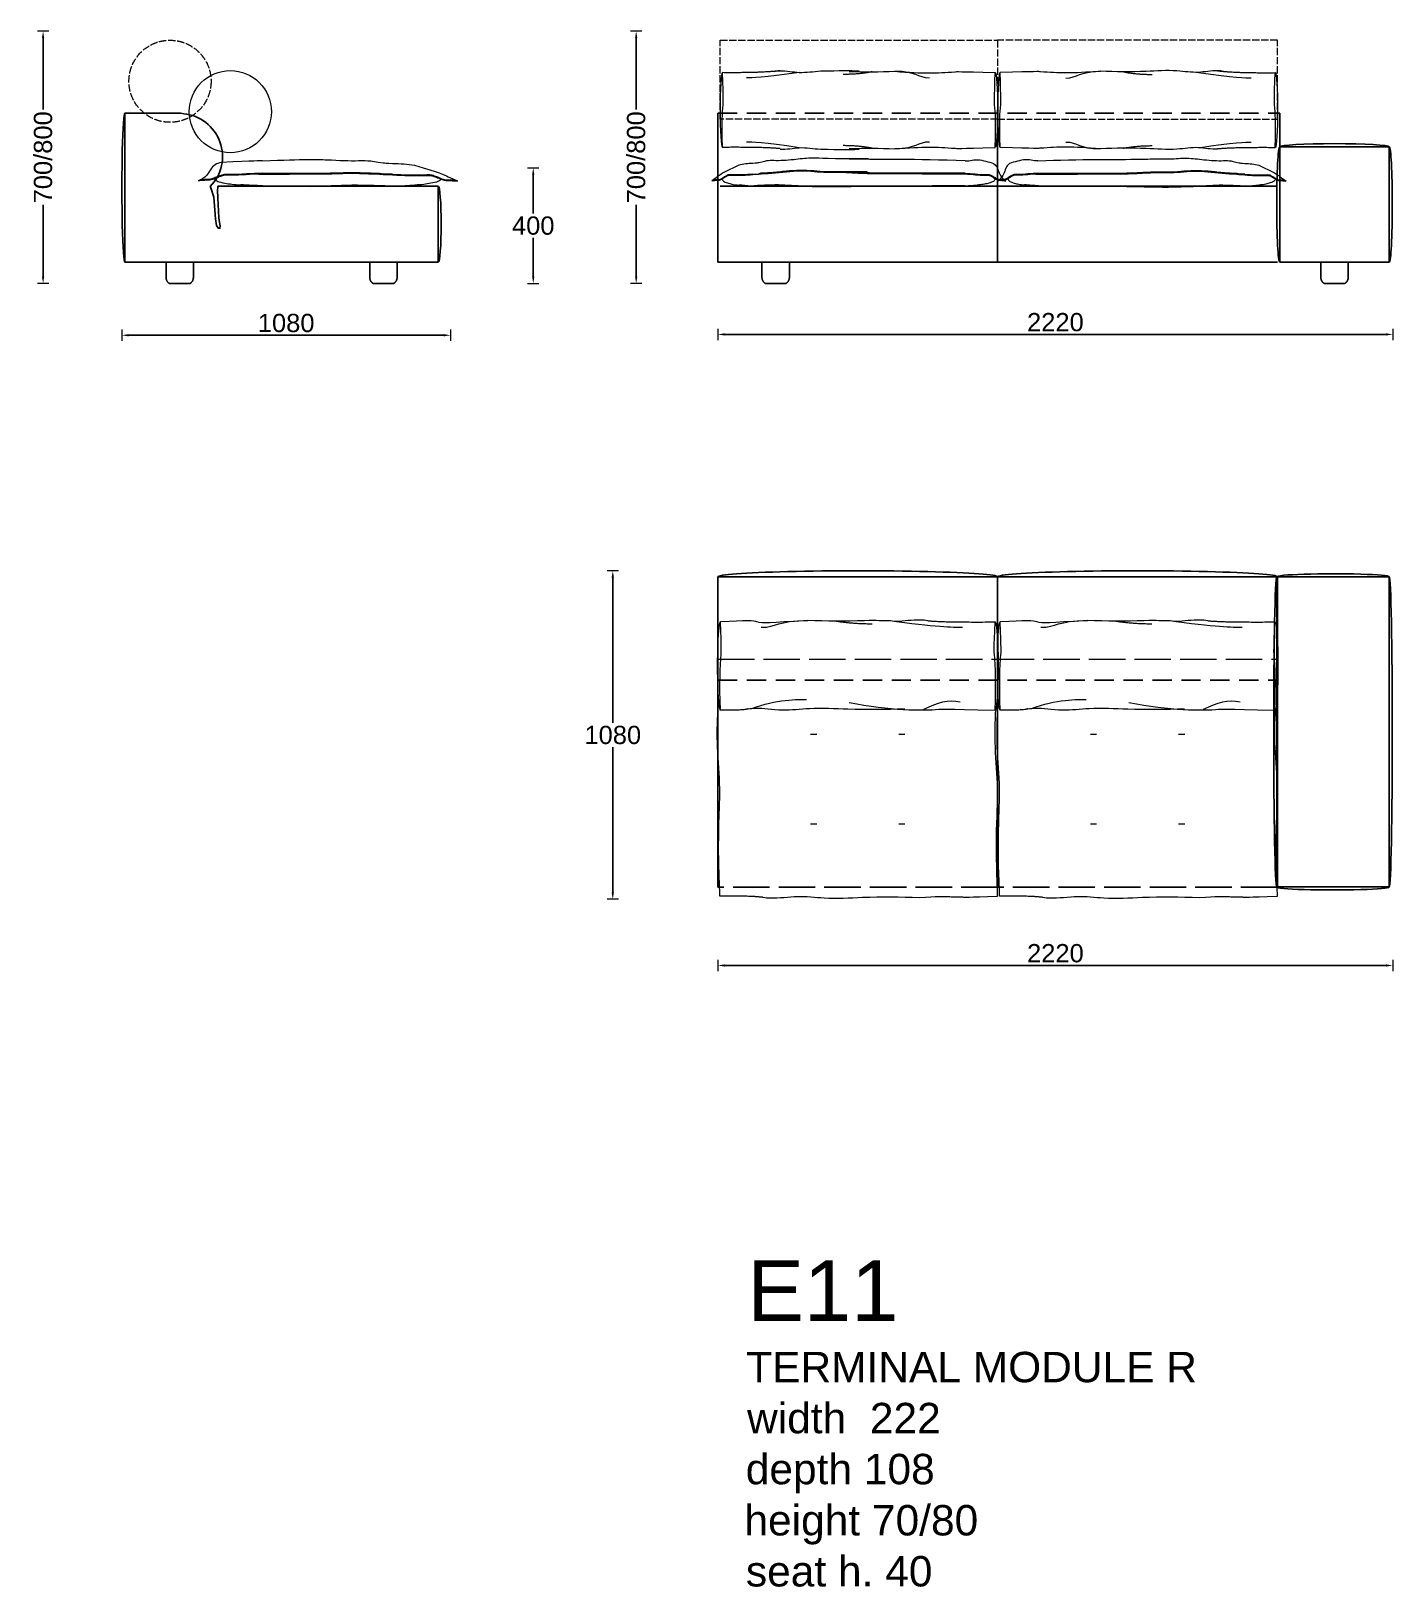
# Model space of a CAD drawing. Header units: millimetres. Extents: x 6668 to 47386, y -6732 to 35544.
# Drawn here: x 22821 to 27299, y 23814 to 28930 of the extents above; entities that cross this region are included whole.
import ezdxf

# ---------------------------------------------------------------- set-up
doc = ezdxf.new("R2010")
doc.units = ezdxf.units.MM
doc.linetypes.add('ACAD_ISO02W100', pattern=[15, 12, -3])
doc.linetypes.add('NASCOSTA', pattern=[9.525, 6.35, -3.175])
doc.layers.add('_ARREDO', color=7, linetype='Continuous')
doc.layers.add('TESTO', color=1, linetype='Continuous')
for name, color, linetype, lineweight in [('_CUSCINO SEDUTA', 8, 'Continuous', 9), ('_QUOTE', 1, 'Continuous', 9), ('_RULLO', 8, 'Continuous', 9)]:
    doc.layers.add(name, color=color, linetype=linetype, lineweight=lineweight)
doc.styles.add('Arial', font='arial.ttf')
doc.styles.get("Standard").update_dxf_attribs({"font": 'arial.ttf'})
doc.dimstyles.new('1_1', dxfattribs={"dimscale": 15, "dimtxt": 4, "dimasz": 1.5, "dimexe": 1.25, "dimexo": 2, "dimtad": 1, "dimtih": 1, "dimtoh": 1, "dimdec": 0, "dimtxsty": 'Standard', "dimcen": 2.5, "dimclrd": 256, "dimclre": 256, "dimclrt": 256, "dimadec": 0, "dimazin": 0, "dimtfac": 1, "dimtdec": 0, "dimtmove": 0, "dimatfit": 3, "dimfxl": 1.25, "dimfxlon": 1, "dimlwe": 0, "dimarcsym": 0})

# ---------------------------------------------------------------- blocks, each defined once
blk = doc.blocks.new('armrest_38')
at = {"layer": '_ARREDO'}
for p, q in [((-19, -101.99), (-19, 0.01)), ((-19, -0.01), (18, 0.01)), ((18, -101.99), (18, 0.01)), ((-19, -101.99), (18, -101.99))]:
    blk.add_line(p, q, dxfattribs=at)
at = {"layer": '_ARREDO', "extrusion": (0, 0, -1)}
for centre, major_axis, ratio, start_param, end_param in [((-19, -50.99), (0, 51), 0.019608, 3.141593, 6.283185), ((-0.5, -101.99), (-18.5, 0), 0.054047, 3.14149, 6.304844)]:
    blk.add_ellipse(centre, major_axis=major_axis, ratio=ratio, start_param=start_param, end_param=end_param, dxfattribs=at)
at = {"layer": '_ARREDO'}
for centre, major_axis, ratio, start_param, end_param in [((-0.5, 0.01), (18.5, 0), 0.054047, -0.000103, 3.163251), ((18, -50.99), (0, 51), 0.019608, 3.141593, 6.283185)]:
    blk.add_ellipse(centre, major_axis=major_axis, ratio=ratio, start_param=start_param, end_param=end_param, dxfattribs=at)
blk = doc.blocks.new('mr_central_90')
at = {"layer": '_ARREDO'}
for p, q in [((-46, -101.99), (-46, 0.01)), ((-46, 0.01), (46, 0.01)), ((46, 0.01), (46, -101.99))]:
    blk.add_line(p, q, dxfattribs=at)
at = {"layer": '_ARREDO', "linetype": 'ACAD_ISO02W100'}
blk.add_line((46, -101.99), (-46, -101.99), dxfattribs=at)
at = {"layer": '_ARREDO'}
blk.add_ellipse((0, 0), major_axis=(46, 0.01), ratio=0.043679, start_param=-0.000011, end_param=3.141593, dxfattribs=at)
at = {"layer": '_CUSCINO SEDUTA'}
for p, q in [((-15.5, -51.74), (-13.5, -51.74)), ((13.5, -51.74), (15.5, -51.74)), ((-15.5, -81.24), (-13.5, -81.24)), ((13.5, -81.24), (15.5, -81.24))]:
    blk.add_line(p, q, dxfattribs=at)
at = {"layer": '_CUSCINO SEDUTA', "lineweight": 9}
for points, degree in [([(-46.11, -56.03), (-46.28, -51.96), (-46.22, -47.88), (-45.97, -43.81)], 3), ([(45.25, -56.05), (45.08, -51.89), (45.15, -47.72), (45.41, -43.56)], 3), ([(-45.38, -69.61), (-45.45, -65.09), (-45.92, -60.56), (-46.11, -56.03)], 3), ([(45.98, -69.63), (45.91, -65.11), (45.44, -60.59), (45.25, -56.05)], 3), ([(-45.57, -78.73), (-45.47, -75.69), (-45.33, -72.65), (-45.38, -69.61)], 3), ([(45.79, -78.75), (45.89, -75.71), (46.03, -72.67), (45.98, -69.63)], 3), ([(-45.62, -97.4), (-45.83, -91.16), (-45.77, -84.93), (-45.57, -78.73)], 3), ([(45.74, -97.43), (45.53, -91.19), (45.59, -84.96), (45.79, -78.75)], 3), ([(-45.36, -104.97), (-45.4, -102.45), (-45.53, -99.92), (-45.62, -97.4)], 3), ([(46, -104.99), (45.96, -102.47), (45.83, -99.95), (45.74, -97.43)], 3), ([(-31.25, -105.38), (-35.92, -104.86), (-45.36, -104.97)], 2), ([(-31.25, -105.38), (-30.37, -105.5), (-29.55, -105.57), (-28.74, -105.6)], 3), ([(-28.74, -105.6), (-26.1, -105.67), (-22.49, -105.16), (-19.87, -105.07)], 3), ([(-19.87, -105.07), (-16.96, -104.97), (-14.03, -105.38), (-11.08, -105.55)], 3), ([(-11.08, -105.55), (-6.88, -105.78), (-2.64, -105.52), (1.59, -105.37)], 3), ([(1.59, -105.37), (7.83, -105.16), (14.06, -105.21), (20.26, -105.42)], 3), ([(20.26, -105.42), (32.13, -104.67), (27.94, -105.33), (34.47, -105.26)], 3), ([(34.47, -105.26), (35.15, -105.31), (35.84, -105.38), (46, -104.99)], 3)]:
    blk.add_open_spline(points, degree=degree, dxfattribs=at)
at = {"layer": '_RULLO', "linetype": 'ACAD_ISO02W100'}
blk.add_lwpolyline([(-46, -0.01), (-46, -27.01), (46, -27.01), (46, -0.01)], close=True, dxfattribs=at)
at = {"layer": '_RULLO'}
blk.add_ellipse((-45.19, -29.31), major_axis=(0, 14.51), ratio=0.069077, start_param=0, end_param=3.141593, dxfattribs=at)
at = {"layer": '_RULLO', "extrusion": (0, 0, -1)}
blk.add_ellipse((45.17, -29.33), major_axis=(0, 14.51), ratio=0.069077, start_param=0, end_param=3.141593, dxfattribs=at)
at = {"layer": '_RULLO', "lineweight": 9}
for points, degree in [([(-33.17, -14.8), (-33.85, -14.42), (-36.86, -14.25), (-45.19, -14.8)], 3), ([(-44.92, -25.33), (-44.86, -24.64), (-44.8, -23.96), (-45.19, -14.8)], 3), ([(-16.45, -14.37), (-29.32, -15.12), (-31.08, -15.36), (-33.17, -14.8)], 3), ([(-31.79, -16.58), (-26.61, -16.58), (-26.61, -14.37), (-16.45, -14.37)], 3), ([(2.22, -14.42), (-4.02, -14.63), (-10.25, -14.57), (-16.45, -14.37)], 3), ([(-7.11, -14.55), (-1.61, -15.4), (4.73, -15.4)], 2), ([(10.02, -14.5), (8.27, -14.55), (6.45, -14.27), (2.22, -14.42)], 3), ([(12.68, -14.72), (11.58, -14.61), (11.1, -14.47), (10.02, -14.5)], 3), ([(20.55, -14.19), (17.91, -14.12), (15.31, -14.63), (12.68, -14.72)], 3), ([(12.68, -14.72), (27.39, -16.54), (32.41, -16.54), (34.44, -16.54)], 3), ([(23.06, -14.41), (22.19, -14.29), (21.36, -14.22), (20.55, -14.19)], 3), ([(23.06, -14.41), (27.73, -14.93), (45.17, -14.82)], 2), ([(44.91, -25.35), (44.85, -24.67), (44.79, -23.98), (45.17, -14.82)], 3), ([(-45.19, -43.82), (-45.47, -34.52), (-45.31, -29.91), (-44.92, -25.33)], 3), ([(45.17, -43.84), (45.46, -34.54), (45.29, -29.93), (44.91, -25.35)], 3), ([(-34.82, -43.27), (-27, -40.28), (-19.38, -40.28), (-16.86, -40.28)], 3), ([(33.72, -41.22), (29.7, -40.28), (26.26, -41.27), (21.63, -43.66)], 3), ([(-36.07, -43.41), (-37.66, -43.96), (-45.19, -43.82)], 2), ([(-36.07, -43.41), (-35.2, -43.29), (-34.38, -43.22), (-33.57, -43.19)], 3), ([(-33.57, -43.19), (-30.93, -43.11), (-28.32, -43.63), (-24.7, -43.72)], 3), ([(-24.7, -43.72), (-21.79, -43.82), (-18.86, -43.4), (-15.91, -43.24)], 3), ([(-15.91, -43.24), (-11.71, -43.01), (-7.47, -43.27), (-3.24, -43.42)], 3), ([(-3.24, -43.42), (3, -43.63), (9.23, -43.57), (15.43, -43.37)], 3), ([(-2.83, -41.27), (10.47, -44.06), (21.49, -43.96), (26.64, -43.53)], 3), ([(26.64, -43.53), (27.33, -43.47), (28.01, -43.41), (45.17, -43.8)], 3)]:
    blk.add_open_spline(points, degree=degree, dxfattribs=at)
blk = doc.blocks.new('*D343')
at = {"layer": '_QUOTE', "lineweight": 0, "transparency": 16777216}
for p, q in [((25079.7, 27951.6), (25079.7, 27914.1)), ((27299.4, 27951.6), (27299.4, 27914.1))]:
    blk.add_line(p, q, dxfattribs=at)
at = {"layer": '_QUOTE', "lineweight": -2, "transparency": 16777216}
blk.add_line((25102.2, 27932.8), (27276.9, 27932.8), dxfattribs=at)
at = {"layer": '_QUOTE', "transparency": 16777216}
for points in [[(25102.2, 27936.6), (25102.2, 27929.1), (25079.7, 27932.8)], [(27276.9, 27936.6), (27276.9, 27929.1), (27299.4, 27932.8)]]:
    blk.add_solid(points, dxfattribs=at)
at = {"layer": 'Defpoints', "color": 0, "transparency": 16777216}
for p in [(27299.4, 28360.2), (25079.7, 28289.6), (27299.4, 27932.8)]:
    blk.add_point(p, dxfattribs=at)
at = {"layer": '_QUOTE', "transparency": 16777216, "insert": (26189.6, 27972.8), "char_height": 60, "attachment_point": 5}
blk.add_mtext('2220', dxfattribs=at)
blk = doc.blocks.new('*D344')
at = {"layer": '_QUOTE', "lineweight": 0, "transparency": 16777216}
for p, q in [((23119.9, 27948.8), (23119.9, 27911.3)), ((24200.2, 27948.8), (24200.2, 27911.3))]:
    blk.add_line(p, q, dxfattribs=at)
at = {"layer": '_QUOTE', "lineweight": -2, "transparency": 16777216}
blk.add_line((23142.4, 27930), (24177.7, 27930), dxfattribs=at)
at = {"layer": '_QUOTE', "transparency": 16777216}
for points in [[(23142.4, 27933.8), (23142.4, 27926.3), (23119.9, 27930)], [(24177.7, 27933.8), (24177.7, 27926.3), (24200.2, 27930)]]:
    blk.add_solid(points, dxfattribs=at)
at = {"layer": 'Defpoints', "color": 0, "transparency": 16777216}
for p in [(23119.9, 28415.4), (24200.2, 28437.1), (24200.2, 27930)]:
    blk.add_point(p, dxfattribs=at)
at = {"layer": '_QUOTE', "transparency": 16777216, "insert": (23660, 27970), "char_height": 60, "attachment_point": 5}
blk.add_mtext('1080', dxfattribs=at)
blk = doc.blocks.new('*D234')
at = {"layer": '_QUOTE', "lineweight": 0, "transparency": 16777216}
for p, q in [((25079.7, 25876.3), (25079.7, 25838.8)), ((27299.4, 25876.3), (27299.4, 25838.8))]:
    blk.add_line(p, q, dxfattribs=at)
at = {"layer": '_QUOTE', "lineweight": -2, "transparency": 16777216}
blk.add_line((25102.2, 25857.5), (27276.9, 25857.5), dxfattribs=at)
at = {"layer": '_QUOTE', "transparency": 16777216}
for points in [[(25102.2, 25861.3), (25102.2, 25853.8), (25079.7, 25857.5)], [(27276.9, 25861.3), (27276.9, 25853.8), (27299.4, 25857.5)]]:
    blk.add_solid(points, dxfattribs=at)
at = {"layer": 'Defpoints', "color": 0, "transparency": 16777216}
for p in [(27299.4, 26282.2), (25079.7, 26214.3), (27299.4, 25857.5)]:
    blk.add_point(p, dxfattribs=at)
at = {"layer": '_QUOTE', "transparency": 16777216, "insert": (26189.6, 25897.5), "char_height": 60, "attachment_point": 5}
blk.add_mtext('2220', dxfattribs=at)
blk = doc.blocks.new('*D345')
at = {"layer": '_QUOTE', "lineweight": 0, "transparency": 16777216}
for p, q in [((24752.8, 27155.5), (24715.3, 27155.5)), ((24752.8, 26075), (24715.3, 26075))]:
    blk.add_line(p, q, dxfattribs=at)
at = {"layer": '_QUOTE', "lineweight": -2, "transparency": 16777216}
for p, q in [((24734.1, 27133), (24734.1, 26655.3)), ((24734.1, 26097.5), (24734.1, 26575.2))]:
    blk.add_line(p, q, dxfattribs=at)
at = {"layer": '_QUOTE', "transparency": 16777216}
for points in [[(24730.3, 27133), (24737.8, 27133), (24734.1, 27155.5)], [(24730.3, 26097.5), (24737.8, 26097.5), (24734.1, 26075)]]:
    blk.add_solid(points, dxfattribs=at)
at = {"layer": 'Defpoints', "color": 0, "transparency": 16777216}
for p in [(24734.1, 27155.5), (26459.7, 27155.5), (26378.4, 26075)]:
    blk.add_point(p, dxfattribs=at)
at = {"layer": '_QUOTE', "transparency": 16777216, "insert": (24734.1, 26615.2), "char_height": 60, "attachment_point": 5}
blk.add_mtext('1080', dxfattribs=at)
blk = doc.blocks.new('*D271')
at = {"layer": '_QUOTE', "lineweight": 0, "transparency": 16777216}
for p, q in [((22879.4, 28930.2), (22841.9, 28930.2)), ((22879.4, 28100.3), (22841.9, 28100.3))]:
    blk.add_line(p, q, dxfattribs=at)
at = {"layer": '_QUOTE', "lineweight": -2, "transparency": 16777216}
for p, q in [((22860.7, 28907.7), (22860.7, 28672.1)), ((22860.7, 28122.8), (22860.7, 28358.4))]:
    blk.add_line(p, q, dxfattribs=at)
at = {"layer": '_QUOTE', "transparency": 16777216}
for points in [[(22856.9, 28907.7), (22864.4, 28907.7), (22860.7, 28930.2)], [(22856.9, 28122.8), (22864.4, 28122.8), (22860.7, 28100.3)]]:
    blk.add_solid(points, dxfattribs=at)
at = {"layer": 'Defpoints', "color": 0, "transparency": 16777216}
for p in [(23430.7, 28930.2), (22860.7, 28100.3), (23623.1, 28100.3)]:
    blk.add_point(p, dxfattribs=at)
at = {"layer": '_QUOTE', "transparency": 16777216, "insert": (22860.7, 28515.2), "char_height": 60, "attachment_point": 5, "rotation": 90}
blk.add_mtext('700/800', dxfattribs=at)
blk = doc.blocks.new('*D272')
at = {"layer": '_QUOTE', "lineweight": 0, "transparency": 16777216}
for p, q in [((24829.8, 28930.2), (24792.3, 28930.2)), ((24829.8, 28100.3), (24792.3, 28100.3))]:
    blk.add_line(p, q, dxfattribs=at)
at = {"layer": '_QUOTE', "lineweight": -2, "transparency": 16777216}
for p, q in [((24811.1, 28907.7), (24811.1, 28672.1)), ((24811.1, 28122.8), (24811.1, 28358.4))]:
    blk.add_line(p, q, dxfattribs=at)
at = {"layer": '_QUOTE', "transparency": 16777216}
for points in [[(24807.3, 28907.7), (24814.8, 28907.7), (24811.1, 28930.2)], [(24807.3, 28122.8), (24814.8, 28122.8), (24811.1, 28100.3)]]:
    blk.add_solid(points, dxfattribs=at)
at = {"layer": 'Defpoints', "color": 0, "transparency": 16777216}
for p in [(25381.2, 28930.2), (24811.1, 28100.3), (25573.5, 28100.3)]:
    blk.add_point(p, dxfattribs=at)
at = {"layer": '_QUOTE', "transparency": 16777216, "insert": (24811.1, 28515.2), "char_height": 60, "attachment_point": 5, "rotation": 90}
blk.add_mtext('700/800', dxfattribs=at)
blk = doc.blocks.new('*D300')
at = {"layer": '_QUOTE', "lineweight": 0, "transparency": 16777216}
for p, q in [((24453.8, 28480.3), (24491.3, 28480.3)), ((24453.8, 28100.3), (24491.3, 28100.3))]:
    blk.add_line(p, q, dxfattribs=at)
at = {"layer": '_QUOTE', "lineweight": -2, "transparency": 16777216}
for p, q in [((24472.5, 28457.8), (24472.5, 28330.3)), ((24472.5, 28122.8), (24472.5, 28250.3))]:
    blk.add_line(p, q, dxfattribs=at)
at = {"layer": '_QUOTE', "transparency": 16777216}
for points in [[(24468.8, 28457.8), (24476.3, 28457.8), (24472.5, 28480.3)], [(24468.8, 28122.8), (24476.3, 28122.8), (24472.5, 28100.3)]]:
    blk.add_solid(points, dxfattribs=at)
at = {"layer": 'Defpoints', "color": 0, "transparency": 16777216}
for p in [(23829, 28480.3), (23829, 28100.3), (24472.5, 28100.3)]:
    blk.add_point(p, dxfattribs=at)
at = {"layer": '_QUOTE', "transparency": 16777216, "insert": (24472.5, 28290.3), "char_height": 60, "attachment_point": 5}
blk.add_mtext('400', dxfattribs=at)
blk = doc.blocks.new('PIEDINO MIAMI SOFT_PANAMA H7CM')
at = {"color": 0, "linetype": 'ByBlock', "lineweight": -2}
for points in [[(45, 0), (-45, 0)], [(-45, 0), (-45, -50.4)], [(-45, -50.4), (-45, -51.2), (-44.9, -52), (-44.8, -52.9), (-44.7, -53.7), (-44.5, -54.5), (-44.4, -55.3), (-44.2, -56.1), (-43.9, -56.9), (-43.7, -57.7), (-43.4, -58.5), (-43.1, -59.3), (-42.7, -60), (-42.4, -60.8), (-42, -61.5), (-41.6, -62.2), (-41.1, -63), (-40.7, -63.6), (-40.2, -64.3), (-39.7, -65), (-39.1, -65.6), (-38.6, -66.2), (-38, -66.8), (-37.4, -67.4), (-36.8, -68), (-36.1, -68.5), (-35.5, -69), (-34.8, -69.5), (-34.1, -70)], [(34.1, -70), (34.8, -69.5), (35.5, -69), (36.1, -68.5), (36.8, -68), (37.4, -67.4), (38, -66.8), (38.6, -66.2), (39.1, -65.6), (39.7, -65), (40.2, -64.3), (40.7, -63.6), (41.1, -63), (41.6, -62.2), (42, -61.5), (42.4, -60.8), (42.7, -60), (43.1, -59.3), (43.4, -58.5), (43.7, -57.7), (43.9, -56.9), (44.2, -56.1), (44.4, -55.3), (44.5, -54.5), (44.7, -53.7), (44.8, -52.9), (44.9, -52), (45, -51.2), (45, -50.4)], [(45, -50.4), (45, 0)], [(-34.1, -70), (34.1, -70)]]:
    blk.add_lwpolyline(points, dxfattribs=at)

msp = doc.modelspace()

# ---------------------------------------------------------------- linework, layer by layer
at = {"layer": '_ARREDO'}
for p, q in [((23129.9, 28660), (23129.9, 28170.3)), ((23129.9, 28660), (23291.3, 28660)), ((25079.7, 28170.3), (25079.7, 28660)), ((25999.7, 28671), (25999.7, 28170.3)), ((26927.4, 28550.1), (26927.4, 28660)), ((26927.4, 28550.1), (27287.4, 28550.1)), ((26927.4, 28550.1), (26927.4, 28170.3)), ((27287.4, 28550.1), (26927.4, 28550.1)), ((26927.4, 28550.1), (26927.4, 28170.3)), ((27287.4, 28550.1), (27287.4, 28170.3)), ((27287.4, 28170.3), (27287.4, 28550.1)), ((24159.8, 28420.3), (23434.8, 28420.3)), ((24159.8, 28420.3), (24159.8, 28170.3)), ((25086.8, 28420.3), (25999.7, 28420.3)), ((26920.3, 28420.3), (25999.7, 28420.3)), ((24159.8, 28170.3), (23129.9, 28170.3)), ((25999.7, 28170.3), (25079.7, 28170.3)), ((26920.3, 28170.3), (25999.7, 28170.3)), ((26927.4, 28170.3), (27287.4, 28170.3))]:
    msp.add_line(p, q, dxfattribs=at)
for points in [[(23129.9, 28660), (23313.8, 28660)], [(23323.3, 28658.5), (23313.8, 28660)], [(23410.3, 28418.9), (23411.9, 28414.6), (23422.4, 28384.7), (23428.1, 28313.1), (23431.4, 28290.5), (23436.5, 28282.6), (23442.2, 28282.1), (23442.6, 28290), (23440.9, 28300.5), (23438.8, 28316.5), (23434.8, 28382.5), (23434.3, 28407.3), (23434.8, 28415.7), (23434.8, 28420.3)]]:
    msp.add_lwpolyline(points, dxfattribs=at)
at = {"layer": '_ARREDO', "linetype": 'NASCOSTA', "ltscale": 10}
for points in [[(25079.7, 28660), (26927.4, 28660)], [(25079.7, 26795.4), (26919.7, 26795.4)]]:
    msp.add_lwpolyline(points, dxfattribs=at)
at = {"layer": '_ARREDO'}
msp.add_arc((23308.9, 28517.7), 141.6, 315.7566, 84.1693, dxfattribs=at)
for centre, major_axis, ratio, start_param, end_param in [((23129.9, 28415.4), (0, 244.6), 0.040884, 0, 3.141593), ((26927.4, 28360.2), (0, -189.9), 0.052652, 3.141593, 6.283185), ((27107.4, 28550.1), (-180, 0), 0.055556, 3.141593, 6.283185), ((27287.4, 28360.2), (0, 189.9), 0.052652, 3.141593, 6.283185), ((24159.8, 28295.3), (0, 125), 0.08, 3.141593, 6.283185)]:
    msp.add_ellipse(centre, major_axis=major_axis, ratio=ratio, start_param=start_param, end_param=end_param, dxfattribs=at)
at = {"layer": '_CUSCINO SEDUTA'}
for p, q in [((24010.2, 28459.9), (23979, 28461.3)), ((25194.1, 28459.9), (25213.8, 28461.3)), ((26813, 28459.9), (26793.3, 28461.3))]:
    msp.add_line(p, q, dxfattribs=at)
for points, degree in [([(23581.5, 28503.3), (23571.4, 28503.3), (23561.4, 28504.4), (23446.7, 28497.8)], 3), ([(23581.5, 28503.3), (23728.1, 28509.7), (23754.2, 28507.9), (23795.7, 28507.3)], 3), ([(23795.7, 28507.3), (23832.1, 28504.9), (23868.9, 28503.7), (23897.7, 28504.3)], 3), ([(23897.7, 28504.3), (23916.9, 28504.8), (23932.5, 28506), (23979, 28496.7)], 3), ([(25265, 28504.3), (25253, 28504.8), (25243.1, 28506), (25213.8, 28496.7)], 3), ([(25329.4, 28507.3), (25306.5, 28504.9), (25283.2, 28503.7), (25265, 28504.3)], 3), ([(25385.4, 28512.3), (25366.7, 28512.1), (25348.2, 28509.3), (25329.4, 28507.3)], 3), ([(25533.7, 28510.2), (25422.4, 28510.5), (25403.9, 28512.7), (25385.4, 28512.3)], 3), ([(25537.1, 28508.9), (25503.6, 28509.4), (25489.4, 28510.6), (25575, 28510.7)], 3), ([(25575, 28510.7), (25561.2, 28510.9), (25547.5, 28510), (25533.7, 28510.2)], 3), ([(25893.3, 28503.3), (25730.9, 28509.7), (25600, 28507.9), (25537.1, 28508.9)], 3), ([(25893.3, 28503.3), (25908.1, 28503.3), (25922.5, 28509), (25940.9, 28506.7)], 3), ([(25940.9, 28506.7), (25949.5, 28505.6), (25959, 28502.8), (25967.1, 28500.7)], 3), ([(25967.1, 28500.7), (25977.4, 28498), (25985.5, 28496.5), (25991.1, 28491)], 3), ([(26058.5, 28500.7), (26048.2, 28498), (26040.1, 28496.5), (26034.4, 28491)], 3), ([(26084.7, 28506.7), (26076.1, 28505.6), (26066.6, 28502.8), (26058.5, 28500.7)], 3), ([(26132.3, 28503.3), (26117.5, 28503.3), (26103, 28509), (26084.7, 28506.7)], 3), ([(26132.3, 28503.3), (26268.6, 28509.7), (26399.5, 28507.9), (26462.9, 28508.9)], 3), ([(26462.9, 28508.9), (26496.4, 28509.4), (26510.7, 28510.6), (26525, 28510.7)], 3), ([(26525, 28510.7), (26538.7, 28510.9), (26552.4, 28510), (26566.3, 28510.2)], 3), ([(26566.3, 28510.2), (26584.7, 28510.5), (26603.2, 28512.7), (26621.7, 28512.3)], 3), ([(26621.7, 28512.3), (26640.4, 28512.1), (26658.9, 28509.3), (26677.7, 28507.3)], 3), ([(26677.7, 28507.3), (26700.6, 28504.9), (26723.9, 28503.7), (26742.1, 28504.3)], 3), ([(26742.1, 28504.3), (26754.1, 28504.8), (26764, 28506), (26793.3, 28496.7)], 3), ([(23398.3, 28455.3), (23391, 28447.5), (23380.9, 28442.7), (23370.7, 28437.9)], 3), ([(23426.4, 28491), (23413, 28482.9), (23408.4, 28466.1), (23398.3, 28455.3)], 3), ([(23426.1, 28448.4), (23421.8, 28446.5), (23417.3, 28444.4), (23411.6, 28443.3)], 3), ([(23441.5, 28454.5), (23436.2, 28452.4), (23431.1, 28450.5), (23426.1, 28448.4)], 3), ([(23446.7, 28497.8), (23438.6, 28496.2), (23431.7, 28494.3), (23426.4, 28491)], 3), ([(23443.7, 28452), (23438.3, 28450), (23433.3, 28448.1), (23428.3, 28446)], 3), ([(23456.9, 28458.8), (23451, 28458.1), (23446.2, 28456.2), (23441.5, 28454.5)], 3), ([(23459, 28456.4), (23453.2, 28455.7), (23448.3, 28453.8), (23443.7, 28452)], 3), ([(23473.9, 28459), (23467.9, 28459.1), (23462, 28459.4), (23456.9, 28458.8)], 3), ([(23475.9, 28456.5), (23470.1, 28456.7), (23464.2, 28457), (23459, 28456.4)], 3), ([(23581.5, 28462.6), (23547.7, 28462.9), (23511.8, 28458), (23473.9, 28459)], 3), ([(23569.6, 28460.2), (23548.4, 28460.4), (23513.3, 28455.5), (23475.9, 28456.5)], 3), ([(23569.6, 28460.2), (23780.1, 28460.2), (23813.4, 28461.3), (23846.5, 28462.5)], 3), ([(23581.5, 28462.6), (23788.7, 28462.8), (23818.8, 28463.8), (23848.7, 28464.9)], 3), ([(23846.5, 28462.5), (23878.4, 28464.1), (23904.1, 28462), (23930.3, 28461.4)], 3), ([(23848.7, 28464.9), (23880.5, 28466.5), (23906.3, 28464.4), (23932.4, 28463.8)], 3), ([(23930.3, 28461.4), (23946.4, 28461), (23962.6, 28461.2), (23978.9, 28459.2)], 3), ([(23932.4, 28463.8), (23947.9, 28463.5), (23963.4, 28463.6), (23979, 28461.3)], 3), ([(23978.9, 28496.7), (23984.7, 28496.5), (23990.5, 28496.3), (24010.2, 28495.4)], 3), ([(23978.9, 28459.2), (23984.7, 28458.9), (23990.5, 28458.6), (24010.2, 28457.5)], 3), ([(24010.2, 28495.4), (24034.8, 28494.4), (24059, 28492.9), (24081.7, 28489.5)], 3), ([(24010.2, 28459.9), (24045.4, 28458), (24080.7, 28456.5), (24117.9, 28458)], 3), ([(24010.2, 28457.5), (24045.4, 28455.6), (24080.7, 28454.2), (24117.9, 28455.6)], 3), ([(24081.7, 28489.5), (24165.7, 28465), (24179.2, 28458.2), (24193, 28451.5)], 3), ([(24117.9, 28458), (24123.9, 28458.2), (24129.7, 28458.5), (24134.9, 28457.9)], 3), ([(24117.9, 28455.6), (24123.9, 28455.9), (24129.7, 28456.2), (24134.9, 28455.6)], 3), ([(24134.9, 28457.9), (24140.7, 28457.2), (24145.6, 28455.3), (24150.2, 28453.5)], 3), ([(24134.9, 28455.6), (24140.7, 28454.9), (24145.6, 28452.9), (24150.2, 28451.2)], 3), ([(24150.2, 28453.5), (24155.5, 28451.5), (24160.6, 28449.6), (24165.5, 28447.5)], 3), ([(24150.2, 28451.2), (24155.5, 28449.2), (24160.6, 28447.3), (24165.5, 28445.2)], 3), ([(24165.5, 28447.5), (24170, 28445.6), (24174.4, 28443.5), (24180.1, 28442.4)], 3), ([(24193, 28451.5), (24202.9, 28446.6), (24213.1, 28441.9), (24223.2, 28437.1)], 3), ([(25078.8, 28451.5), (25072.5, 28446.6), (25066.1, 28441.9), (25059.8, 28437.1)], 3), ([(25149, 28489.5), (25096, 28465), (25087.5, 28458.2), (25078.8, 28451.5)], 3), ([(25096.1, 28447.5), (25093.3, 28445.6), (25090.5, 28443.5), (25086.9, 28442.4)], 3), ([(25105.8, 28453.5), (25102.4, 28451.5), (25099.2, 28449.6), (25096.1, 28447.5)], 3), ([(25105.8, 28451.2), (25102.4, 28449.2), (25099.2, 28447.3), (25096.1, 28445.2)], 3), ([(25115.4, 28457.9), (25111.8, 28457.2), (25108.7, 28455.3), (25105.8, 28453.5)], 3), ([(25115.4, 28455.6), (25111.8, 28454.9), (25108.7, 28452.9), (25105.8, 28451.2)], 3), ([(25126.2, 28458), (25122.4, 28458.2), (25118.7, 28458.5), (25115.4, 28457.9)], 3), ([(25126.2, 28455.6), (25122.4, 28455.9), (25118.7, 28456.2), (25115.4, 28455.6)], 3), ([(25194.1, 28459.9), (25171.9, 28458), (25149.7, 28456.5), (25126.2, 28458)], 3), ([(25194.1, 28457.5), (25171.9, 28455.6), (25149.7, 28454.2), (25126.2, 28455.6)], 3), ([(25194.1, 28495.4), (25178.6, 28494.4), (25163.3, 28492.9), (25149, 28489.5)], 3), ([(25213.8, 28496.7), (25210.2, 28496.5), (25206.5, 28496.3), (25194.1, 28495.4)], 3), ([(25213.8, 28459.2), (25210.2, 28458.9), (25206.5, 28458.6), (25194.1, 28457.5)], 3), ([(25243.2, 28463.8), (25233.4, 28463.5), (25223.6, 28463.6), (25213.8, 28461.3)], 3), ([(25244.5, 28461.4), (25234.3, 28461), (25224.1, 28461.2), (25213.8, 28459.2)], 3), ([(25292.4, 28468.2), (25275.9, 28466.5), (25259.6, 28464.4), (25243.2, 28463.8)], 3), ([(25293.7, 28465.8), (25277.3, 28464.1), (25261, 28462), (25244.5, 28461.4)], 3), ([(25384.1, 28471.1), (25353.7, 28473.1), (25322.7, 28471.3), (25292.4, 28468.2)], 3), ([(25385.4, 28468.6), (25355, 28470.7), (25324.1, 28468.9), (25293.7, 28465.8)], 3), ([(25426.3, 28467.6), (25412.3, 28468.3), (25398.2, 28470.1), (25384.1, 28471.1)], 3), ([(25427.7, 28465.2), (25413.6, 28465.9), (25399.5, 28467.7), (25385.4, 28468.6)], 3), ([(25570.2, 28467.6), (25553.2, 28467.6), (25536, 28466.9), (25426.3, 28467.6)], 3), ([(25571.5, 28465.2), (25554.5, 28465.2), (25537.4, 28464.4), (25427.7, 28465.2)], 3), ([(25540.4, 28464.9), (25517, 28466.3), (25493.7, 28467.7)], 2), ([(25541.8, 28462.5), (25518.3, 28463.8), (25495.1, 28465.2)], 2), ([(25893.3, 28462.6), (25578.2, 28462.8), (25559.3, 28463.8), (25540.4, 28464.9)], 3), ([(25900.8, 28460.2), (25583.7, 28460.2), (25562.6, 28461.3), (25541.8, 28462.5)], 3), ([(25893.3, 28462.6), (25914.6, 28462.9), (25937.2, 28458), (25961.1, 28459)], 3), ([(25900.8, 28460.2), (25914.1, 28460.4), (25936.3, 28455.5), (25959.9, 28456.5)], 3), ([(25959.9, 28456.5), (25963.6, 28456.7), (25967.3, 28457), (25970.5, 28456.4)], 3), ([(25961.1, 28459), (25964.9, 28459.1), (25968.6, 28459.4), (25971.9, 28458.8)], 3), ([(25970.5, 28456.4), (25974.2, 28455.7), (25977.3, 28453.8), (25980.2, 28452)], 3), ([(25971.9, 28458.8), (25975.6, 28458.1), (25978.6, 28456.2), (25981.6, 28454.5)], 3), ([(25980.2, 28452), (25983.6, 28450), (25986.7, 28448.1), (25989.9, 28446)], 3), ([(25981.6, 28454.5), (25984.9, 28452.4), (25988.1, 28450.5), (25991.3, 28448.4)], 3), ([(25991.1, 28491), (25999.6, 28482.9), (26002.5, 28466.1), (26008.9, 28455.3)], 3), ([(25991.3, 28448.4), (25994, 28446.5), (25996.8, 28444.4), (26000.4, 28443.3)], 3), ([(26016.7, 28455.3), (26012.1, 28447.5), (26005.8, 28442.7), (25999.4, 28437.9)], 3), ([(26008.9, 28455.3), (26013.5, 28447.5), (26019.8, 28442.7), (26026.2, 28437.9)], 3), ([(26034.4, 28491), (26026, 28482.9), (26023.1, 28466.1), (26016.7, 28455.3)], 3), ([(26034.3, 28448.4), (26031.6, 28446.5), (26028.7, 28444.4), (26025.2, 28443.3)], 3), ([(26044, 28454.5), (26040.7, 28452.4), (26037.5, 28450.5), (26034.3, 28448.4)], 3), ([(26045.4, 28452), (26042, 28450), (26038.9, 28448.1), (26035.7, 28446)], 3), ([(26053.7, 28458.8), (26050, 28458.1), (26047, 28456.2), (26044, 28454.5)], 3), ([(26055, 28456.4), (26051.4, 28455.7), (26048.3, 28453.8), (26045.4, 28452)], 3), ([(26064.4, 28459), (26060.7, 28459.1), (26057, 28459.4), (26053.7, 28458.8)], 3), ([(26065.7, 28456.5), (26062, 28456.7), (26058.3, 28457), (26055, 28456.4)], 3), ([(26132.3, 28462.6), (26111, 28462.9), (26088.3, 28458), (26064.4, 28459)], 3), ([(26124.8, 28460.2), (26111.5, 28460.4), (26089.3, 28455.5), (26065.7, 28456.5)], 3), ([(26124.8, 28460.2), (26416.3, 28460.2), (26437.4, 28461.3), (26458.2, 28462.5)], 3), ([(26132.3, 28462.6), (26421.8, 28462.8), (26440.7, 28463.8), (26459.6, 28464.9)], 3), ([(26458.2, 28462.5), (26481.7, 28463.8), (26504.9, 28465.2), (26528.4, 28465.2)], 3), ([(26459.6, 28464.9), (26483, 28466.3), (26506.3, 28467.7), (26529.7, 28467.6)], 3), ([(26528.4, 28465.2), (26545.4, 28465.2), (26562.5, 28464.4), (26579.4, 28465.2)], 3), ([(26529.7, 28467.6), (26546.7, 28467.6), (26563.9, 28466.9), (26580.8, 28467.6)], 3), ([(26579.4, 28465.2), (26593.5, 28465.9), (26607.6, 28467.7), (26621.7, 28468.6)], 3), ([(26580.8, 28467.6), (26594.8, 28468.3), (26608.9, 28470.1), (26623, 28471.1)], 3), ([(26621.7, 28468.6), (26652.1, 28470.7), (26683, 28468.9), (26713.4, 28465.8)], 3), ([(26623, 28471.1), (26653.4, 28473.1), (26684.4, 28471.3), (26714.7, 28468.2)], 3), ([(26713.4, 28465.8), (26729.8, 28464.1), (26746.1, 28462), (26762.6, 28461.4)], 3), ([(26714.7, 28468.2), (26731.2, 28466.5), (26747.5, 28464.4), (26763.9, 28463.8)], 3), ([(26762.6, 28461.4), (26772.8, 28461), (26783, 28461.2), (26793.3, 28459.2)], 3), ([(26763.9, 28463.8), (26773.7, 28463.5), (26783.5, 28463.6), (26793.3, 28461.3)], 3), ([(26793.3, 28496.7), (26796.9, 28496.5), (26800.6, 28496.3), (26813, 28495.4)], 3), ([(26793.3, 28459.2), (26796.9, 28458.9), (26800.6, 28458.6), (26813, 28457.5)], 3), ([(26813, 28495.4), (26828.5, 28494.4), (26843.8, 28492.9), (26858.1, 28489.5)], 3), ([(26813, 28459.9), (26835.2, 28458), (26857.4, 28456.5), (26880.9, 28458)], 3), ([(26813, 28457.5), (26835.2, 28455.6), (26857.4, 28454.2), (26880.9, 28455.6)], 3), ([(26858.1, 28489.5), (26911.1, 28465), (26919.6, 28458.2), (26928.3, 28451.5)], 3), ([(26880.9, 28458), (26884.7, 28458.2), (26888.4, 28458.5), (26891.7, 28457.9)], 3), ([(26880.9, 28455.6), (26884.7, 28455.9), (26888.4, 28456.2), (26891.7, 28455.6)], 3), ([(26891.7, 28457.9), (26895.3, 28457.2), (26898.4, 28455.3), (26901.3, 28453.5)], 3), ([(26891.7, 28455.6), (26895.3, 28454.9), (26898.4, 28452.9), (26901.3, 28451.2)], 3), ([(26901.3, 28453.5), (26904.7, 28451.5), (26907.9, 28449.6), (26911, 28447.5)], 3), ([(26901.3, 28451.2), (26904.7, 28449.2), (26907.9, 28447.3), (26911, 28445.2)], 3), ([(26911, 28447.5), (26913.8, 28445.6), (26916.6, 28443.5), (26920.2, 28442.4)], 3), ([(26928.3, 28451.5), (26934.6, 28446.6), (26941, 28441.9), (26947.3, 28437.1)], 3), ([(23392.8, 28439.4), (23385.2, 28439.1), (23378.1, 28438.5), (23370.8, 28437.9)], 3), ([(23390.7, 28441.8), (23386.2, 28441.6), (23381.6, 28441.3), (23377.3, 28441)], 3), ([(23411.6, 28443.3), (23405.6, 28442.1), (23398, 28442.1), (23390.7, 28441.8)], 3), ([(23413.8, 28440.9), (23407.7, 28439.7), (23400.1, 28439.7), (23392.8, 28439.4)], 3), ([(23428.3, 28446), (23423.9, 28444.1), (23419.5, 28442), (23413.8, 28440.9)], 3), ([(23423.5, 28443.9), (23426.8, 28441.1), (23429.8, 28438.3), (23435, 28436.2)], 3), ([(23435, 28436.2), (23441, 28433.7), (23449.7, 28432.2), (23458.2, 28430.6)], 3), ([(23458.2, 28430.6), (23465.9, 28429.2), (23473.4, 28427.6), (23481.3, 28426.7)], 3), ([(23481.3, 28426.7), (23490.8, 28425.6), (23501, 28425.2), (23511.2, 28424.9)], 3), ([(23583.6, 28421.2), (23559.5, 28422.3), (23535.3, 28423.6), (23511.2, 28424.9)], 3), ([(23583.6, 28421.2), (23620.2, 28417.7), (23657, 28422.5), (23739.4, 28419.7)], 3), ([(23739.4, 28419.7), (23785, 28421.3), (23830.5, 28423.9), (23876, 28424.2)], 3), ([(23876, 28424.2), (23924.2, 28424.6), (23972.4, 28422.6), (24020.6, 28420.8)], 3), ([(24020.6, 28420.8), (24041.3, 28421.8), (24062.1, 28422.9), (24082.7, 28424.1)], 3), ([(24112.6, 28425.9), (24103, 28424.7), (24092.9, 28424.4), (24082.7, 28424.1)], 3), ([(24135.7, 28429.8), (24127.9, 28428.3), (24120.5, 28426.8), (24112.6, 28425.9)], 3), ([(24158.8, 28435.4), (24152.8, 28432.9), (24144.2, 28431.4), (24135.7, 28429.8)], 3), ([(24170.4, 28443.1), (24167.2, 28440.3), (24164, 28437.5), (24158.8, 28435.4)], 3), ([(24165.5, 28445.2), (24170, 28443.3), (24174.4, 28441.2), (24180.1, 28440.1)], 3), ([(24180.1, 28442.4), (24186.2, 28441.2), (24193.9, 28441.2), (24201.1, 28440.9)], 3), ([(24180.1, 28440.1), (24186.2, 28438.9), (24193.9, 28438.8), (24201.1, 28438.5)], 3), ([(24201.1, 28440.9), (24208.7, 28440.6), (24215.9, 28440), (24223.1, 28439.5)], 3), ([(24201.1, 28438.5), (24208.7, 28438.2), (24215.9, 28437.7), (24223.1, 28437.1)], 3), ([(25073.7, 28440.9), (25068.9, 28440.6), (25064.4, 28440), (25059.8, 28439.5)], 3), ([(25073.7, 28438.5), (25068.9, 28438.2), (25064.4, 28437.7), (25059.8, 28437.1)], 3), ([(25086.9, 28442.4), (25083.1, 28441.2), (25078.2, 28441.2), (25073.7, 28440.9)], 3), ([(25086.9, 28440.1), (25083.1, 28438.9), (25078.2, 28438.8), (25073.7, 28438.5)], 3), ([(25096.1, 28445.2), (25093.3, 28443.3), (25090.5, 28441.2), (25086.9, 28440.1)], 3), ([(25093.1, 28443.1), (25095.1, 28440.3), (25097.1, 28437.5), (25100.3, 28435.4)], 3), ([(25100.3, 28435.4), (25104.1, 28432.9), (25109.6, 28431.4), (25115, 28429.8)], 3), ([(25115, 28429.8), (25119.8, 28428.3), (25124.5, 28426.8), (25129.5, 28425.9)], 3), ([(25129.5, 28425.9), (25135.5, 28424.7), (25141.9, 28424.4), (25148.4, 28424.1)], 3), ([(25187.5, 28420.8), (25174.5, 28421.8), (25161.4, 28422.9), (25148.4, 28424.1)], 3), ([(25278.7, 28424.2), (25248.4, 28424.6), (25217.9, 28422.6), (25187.6, 28420.8)], 3), ([(25364.9, 28419.7), (25336.2, 28421.3), (25307.5, 28423.9), (25278.7, 28424.2)], 3), ([(25518.3, 28418.6), (25418.3, 28416.8), (25364.9, 28419.7)], 2), ([(25892, 28421.2), (25570.8, 28420.5), (25544.6, 28419.4), (25518.3, 28418.6)], 3), ([(25892, 28421.2), (25907.2, 28422.3), (25922.4, 28423.6), (25937.6, 28424.9)], 3), ([(25956.4, 28426.7), (25950.5, 28425.6), (25944, 28425.2), (25937.6, 28424.9)], 3), ([(25971.1, 28430.6), (25966.2, 28429.2), (25961.5, 28427.6), (25956.4, 28426.7)], 3), ([(25985.7, 28436.2), (25981.9, 28433.7), (25976.4, 28432.2), (25971.1, 28430.6)], 3), ([(25992.9, 28443.9), (25990.9, 28441.1), (25988.9, 28438.3), (25985.7, 28436.2)], 3), ([(25989.9, 28446), (25992.7, 28444.1), (25995.5, 28442), (25999, 28440.9)], 3), ([(25999, 28440.9), (26002.9, 28439.7), (26007.7, 28439.7), (26012.3, 28439.4)], 3), ([(26013.3, 28439.4), (26008.5, 28439.1), (26004, 28438.5), (25999.4, 28437.9)], 3), ([(26000.4, 28443.3), (26004.2, 28442.1), (26009, 28442.1), (26013.7, 28441.8)], 3), ([(26011.9, 28441.8), (26009.1, 28441.6), (26006.2, 28441.3), (26003.5, 28441)], 3), ([(26025.2, 28443.3), (26021.3, 28442.1), (26016.6, 28442.1), (26011.9, 28441.8)], 3), ([(26012.3, 28439.4), (26017.1, 28439.1), (26021.6, 28438.5), (26026.2, 28437.9)], 3), ([(26026.5, 28440.9), (26022.7, 28439.7), (26017.9, 28439.7), (26013.3, 28439.4)], 3), ([(26013.7, 28441.8), (26016.5, 28441.6), (26019.4, 28441.3), (26022.1, 28441)], 3), ([(26035.7, 28446), (26032.9, 28444.1), (26030.1, 28442), (26026.5, 28440.9)], 3), ([(26032.7, 28443.9), (26034.7, 28441.1), (26036.6, 28438.3), (26039.9, 28436.2)], 3), ([(26039.9, 28436.2), (26043.7, 28433.7), (26049.2, 28432.2), (26054.5, 28430.6)], 3), ([(26054.5, 28430.6), (26059.4, 28429.2), (26064.1, 28427.6), (26069.1, 28426.7)], 3), ([(26069.1, 28426.7), (26075.1, 28425.6), (26081.5, 28425.2), (26087.9, 28424.9)], 3), ([(26133.6, 28421.2), (26118.4, 28422.3), (26103.1, 28423.6), (26087.9, 28424.9)], 3), ([(26133.6, 28421.2), (26429.2, 28420.5), (26455.4, 28419.4), (26481.7, 28418.6)], 3), ([(26481.7, 28418.6), (26535.1, 28417.1), (26588.8, 28416.8), (26642.2, 28419.7)], 3), ([(26642.2, 28419.7), (26670.9, 28421.3), (26699.6, 28423.9), (26728.4, 28424.2)], 3), ([(26728.4, 28424.2), (26758.7, 28424.6), (26789.2, 28422.6), (26819.5, 28420.8)], 3), ([(26819.6, 28420.8), (26832.6, 28421.8), (26845.7, 28422.9), (26858.7, 28424.1)], 3), ([(26877.6, 28425.9), (26871.6, 28424.7), (26865.2, 28424.4), (26858.7, 28424.1)], 3), ([(26892.1, 28429.8), (26887.3, 28428.3), (26882.6, 28426.8), (26877.6, 28425.9)], 3), ([(26906.8, 28435.4), (26903, 28432.9), (26897.5, 28431.4), (26892.1, 28429.8)], 3), ([(26914, 28443.1), (26912, 28440.3), (26910, 28437.5), (26906.8, 28435.4)], 3), ([(26911, 28445.2), (26913.8, 28443.3), (26916.6, 28441.2), (26920.2, 28440.1)], 3), ([(26920.2, 28442.4), (26924, 28441.2), (26928.9, 28441.2), (26933.4, 28440.9)], 3), ([(26920.2, 28440.1), (26924, 28438.9), (26928.9, 28438.8), (26933.4, 28438.5)], 3), ([(26933.4, 28440.9), (26938.2, 28440.6), (26942.7, 28440), (26947.3, 28439.5)], 3), ([(26933.4, 28438.5), (26938.2, 28438.2), (26942.7, 28437.7), (26947.3, 28437.1)], 3)]:
    msp.add_open_spline(points, degree=degree, dxfattribs=at)
at = {"layer": '_RULLO', "linetype": 'ACAD_ISO02W100', "ltscale": 2}
for points in [[(25086.8, 28900.3), (25999.7, 28900.3), (25999.7, 28641), (25086.8, 28641)], [(26920.3, 28900.3), (25999.7, 28900.3), (25999.7, 28641), (26920.3, 28641)]]:
    msp.add_lwpolyline(points, close=True, dxfattribs=at)
msp.add_circle((23278, 28765.3), 135, dxfattribs=at)
at = {"layer": '_RULLO'}
msp.add_circle((23476.3, 28665.3), 135, dxfattribs=at)
for centre, major_axis, ratio, start_param, end_param in [((25094.8, 28670.7), (0, -122.9), 0.065265, 3.141593, 6.283185), ((26007.8, 28671.3), (0, 122.6), 0.065432, -0.000114, 3.139138)]:
    msp.add_ellipse(centre, major_axis=major_axis, ratio=ratio, start_param=start_param, end_param=end_param, dxfattribs=at)
at = {"layer": '_RULLO', "extrusion": (0, 0, -1)}
for centre, major_axis, ratio, start_param, end_param in [((25991.7, 28671.3), (0, 122.6), 0.065432, -0.000114, 3.139138), ((26912.3, 28670.7), (0, -122.9), 0.065265, 3.141593, 6.283185)]:
    msp.add_ellipse(centre, major_axis=major_axis, ratio=ratio, start_param=start_param, end_param=end_param, dxfattribs=at)
at = {"layer": '_RULLO', "lineweight": 9}
for points, degree in [([(25284.4, 28799.9), (25227, 28792.5), (25094.8, 28793.6)], 2), ([(25097, 28688.3), (25097.4, 28695.1), (25098.5, 28702), (25094.8, 28793.6)], 3), ([(25347.4, 28794.6), (25229.7, 28776.4), (25189.6, 28776.4), (25173.3, 28776.4)], 3), ([(25264.4, 28797.7), (25271.3, 28798.9), (25277.9, 28799.6), (25284.4, 28799.9)], 3), ([(25284.4, 28799.9), (25305.5, 28800.6), (25326.4, 28795.5), (25347.4, 28794.6)], 3), ([(25347.4, 28794.6), (25370.7, 28793.6), (25394.1, 28797.7), (25417.7, 28799.4)], 3), ([(25417.7, 28799.4), (25544.1, 28801.7), (25578, 28799.1), (25511.9, 28797.6)], 3), ([(25586.6, 28796.3), (25542.6, 28787.8), (25491.9, 28787.8)], 2), ([(25511.9, 28797.6), (25561.9, 28795.5), (25611.7, 28796.1), (25661.3, 28798.1)], 3), ([(25661.3, 28798.1), (25756.3, 28790.6), (25797.8, 28792.1), (25859, 28796.5)], 3), ([(25776.1, 28776), (25734.6, 28776), (25734.6, 28798.1), (25661.3, 28798.1)], 3), ([(25859, 28796.5), (25864.5, 28797.1), (25870, 28797.7), (25991.7, 28793.8)], 3), ([(25989.6, 28688.5), (25989.1, 28695.4), (25988.6, 28702.2), (25991.7, 28793.8)], 3), ([(26140.5, 28796.5), (26135, 28797.1), (26129.5, 28797.7), (26007.7, 28793.8)], 3), ([(26009.9, 28688.5), (26010.3, 28695.4), (26010.8, 28702.2), (26007.8, 28793.8)], 3), ([(26338.1, 28798.1), (26243.2, 28790.6), (26201.7, 28792.1), (26140.5, 28796.5)], 3), ([(26223.4, 28776), (26264.8, 28776), (26264.8, 28798.1), (26338.1, 28798.1)], 3), ([(26488.1, 28797.6), (26438.1, 28795.5), (26387.8, 28796.1), (26338.1, 28798.1)], 3), ([(26413.4, 28796.3), (26457.4, 28787.8), (26508.1, 28787.8)], 2), ([(26589.4, 28799.4), (26555.8, 28801.7), (26521.9, 28799.1), (26488.1, 28797.6)], 3), ([(26659.7, 28794.6), (26636.4, 28793.6), (26613, 28797.7), (26589.4, 28799.4)], 3), ([(26722.7, 28799.9), (26701.6, 28800.6), (26680.7, 28795.5), (26659.7, 28794.6)], 3), ([(26659.7, 28794.6), (26777.4, 28776.4), (26817.5, 28776.4), (26833.8, 28776.4)], 3), ([(26742.7, 28797.7), (26735.8, 28798.9), (26729.2, 28799.6), (26722.7, 28799.9)], 3), ([(26722.7, 28799.9), (26780.1, 28792.5), (26912.3, 28793.6)], 2), ([(26910.1, 28688.3), (26909.7, 28695.1), (26908.6, 28702), (26912.3, 28793.6)], 3), ([(25094.8, 28547.9), (25092.5, 28640.9), (25093.9, 28656.2), (25097, 28688.3)], 3), ([(25991.7, 28547.6), (25993.9, 28644.7), (25992.6, 28658.1), (25989.6, 28688.5)], 3), ([(26007.7, 28547.6), (26005.6, 28644.7), (26006.9, 28658.1), (26009.9, 28688.5)], 3), ([(26912.3, 28547.9), (26914.6, 28640.9), (26913.2, 28656.2), (26910.1, 28688.3)], 3), ([(25347.4, 28546.8), (25229.7, 28565), (25189.6, 28565), (25173.3, 28565)], 3), ([(25586.6, 28545.1), (25542.6, 28553.6), (25491.9, 28553.6)], 2), ([(25776.1, 28565.5), (25734.6, 28565.5), (25734.6, 28543.4), (25661.3, 28543.4)], 3), ([(25661.3, 28543.4), (25756.3, 28550.9), (25797.8, 28549.3), (25859, 28545)], 3), ([(26338.1, 28543.4), (26243.2, 28550.9), (26201.7, 28549.3), (26140.5, 28545)], 3), ([(26223.4, 28565.5), (26264.8, 28565.5), (26264.8, 28543.4), (26338.1, 28543.4)], 3), ([(26413.4, 28545.1), (26457.4, 28553.6), (26508.1, 28553.6)], 2), ([(26659.7, 28546.8), (26777.4, 28565), (26817.5, 28565), (26833.8, 28565)], 3), ([(25284.4, 28543.7), (25227, 28548.9), (25094.8, 28547.9)], 2), ([(25284.4, 28541.5), (25305.5, 28540.8), (25326.4, 28545.9), (25347.4, 28546.8)], 3), ([(25347.4, 28546.8), (25370.7, 28547.8), (25394.1, 28543.7), (25417.7, 28542)], 3), ([(25417.7, 28542), (25544.1, 28539.7), (25578, 28542.3), (25511.9, 28543.8)], 3), ([(25511.9, 28543.8), (25561.9, 28545.9), (25611.7, 28545.4), (25661.3, 28543.4)], 3), ([(25859, 28545), (25864.5, 28544.4), (25870, 28543.8), (25991.7, 28547.6)], 3), ([(26140.5, 28545), (26135, 28544.4), (26129.5, 28543.8), (26007.7, 28547.6)], 3), ([(26488.1, 28543.8), (26438.1, 28545.9), (26387.8, 28545.4), (26338.1, 28543.4)], 3), ([(26589.4, 28542), (26555.8, 28539.7), (26521.9, 28542.3), (26488.1, 28543.8)], 3), ([(26659.7, 28546.8), (26636.4, 28547.8), (26613, 28543.7), (26589.4, 28542)], 3), ([(26722.7, 28541.5), (26701.6, 28540.8), (26680.7, 28545.9), (26659.7, 28546.8)], 3), ([(26722.7, 28543.7), (26780.1, 28548.9), (26912.3, 28547.9)], 2)]:
    msp.add_open_spline(points, degree=degree, dxfattribs=at)

# ---------------------------------------------------------------- block references
at = {"layer": '_ARREDO'}
for p in [(23309.9, 28170.3), (23979.8, 28170.3), (25269.7, 28170.3), (27107.4, 28170.3)]:
    msp.add_blockref('PIEDINO MIAMI SOFT_PANAMA H7CM', p, dxfattribs=at)
at = {"layer": '_ARREDO', "xscale": 10, "yscale": 10, "zscale": 10}
for name, p in [('mr_central_90', (25539.7, 27135.4)), ('mr_central_90', (26459.7, 27135.4)), ('armrest_38', (27107.4, 27135.6))]:
    msp.add_blockref(name, p, dxfattribs=at)

# ---------------------------------------------------------------- texts
at = {"layer": 'TESTO', "style": 'Arial'}
for s, height, p in [('E11', 200, (25176.1, 24688.2)), ('TERMINAL MODULE R', 100, (25172.8, 24486.9)), ('width  222', 100, (25175.7, 24319.1)), ('depth 108', 100, (25171.3, 24151.4)), ('height 70/80', 100, (25166.9, 23983.1)), ('seat h. 40', 100, (25171.8, 23815.3))]:
    msp.add_text(s, height=height, dxfattribs=at).set_placement(p)

# ---------------------------------------------------------------- dimensions: what is measured, and where the dimension line sits
at = {"layer": '_QUOTE'}
for base, p1, p2, picture, middle in [((22860.7, 28100.3), (23430.7, 28930.2), (23623.1, 28100.3), '*D271', (22860.7, 28515.2)), ((24811.1, 28100.3), (25381.2, 28930.2), (25573.5, 28100.3), '*D272', (24811.1, 28515.2))]:
    dim = msp.add_linear_dim(base=base, p1=p1, p2=p2, angle=90, text='700/800', dimstyle='1_1', dxfattribs=at)
    dim.commit()
    dim.dimension.update_dxf_attribs({"geometry": picture, "text_midpoint": middle, "text_rotation": 90})
dim = msp.add_linear_dim(base=(24472.5, 28100.3), p1=(23829, 28480.3), p2=(23829, 28100.3), angle=90, text='400', dimstyle='1_1', dxfattribs=at)
dim.commit()
dim.dimension.update_dxf_attribs({"geometry": '*D300', "text_midpoint": (24472.5, 28290.3)})
for base, p1, p2, picture, middle in [((24200.2, 27930), (23119.9, 28415.4), (24200.2, 28437.1), '*D344', (23660, 27970)), ((27299.4, 27932.8), (25079.7, 28289.6), (27299.4, 28360.2), '*D343', (26189.6, 27972.8)), ((27299.4, 25857.5), (25079.7, 26214.3), (27299.4, 26282.2), '*D234', (26189.6, 25897.5))]:
    dim = msp.add_linear_dim(base=base, p1=p1, p2=p2, dimstyle='1_1', dxfattribs=at)
    dim.commit()
    dim.dimension.update_dxf_attribs({"geometry": picture, "text_midpoint": middle})
dim = msp.add_linear_dim(base=(24734.0673, 27155.4833), p1=(26378.4111, 26075.0016), p2=(26459.7302, 27155.4833), angle=90, dimstyle='1_1', dxfattribs=at)
dim.commit()
dim.dimension.update_dxf_attribs({"geometry": '*D345', "text_midpoint": (24734.0673, 26615.2424)})

doc.saveas('drawing.dxf')
